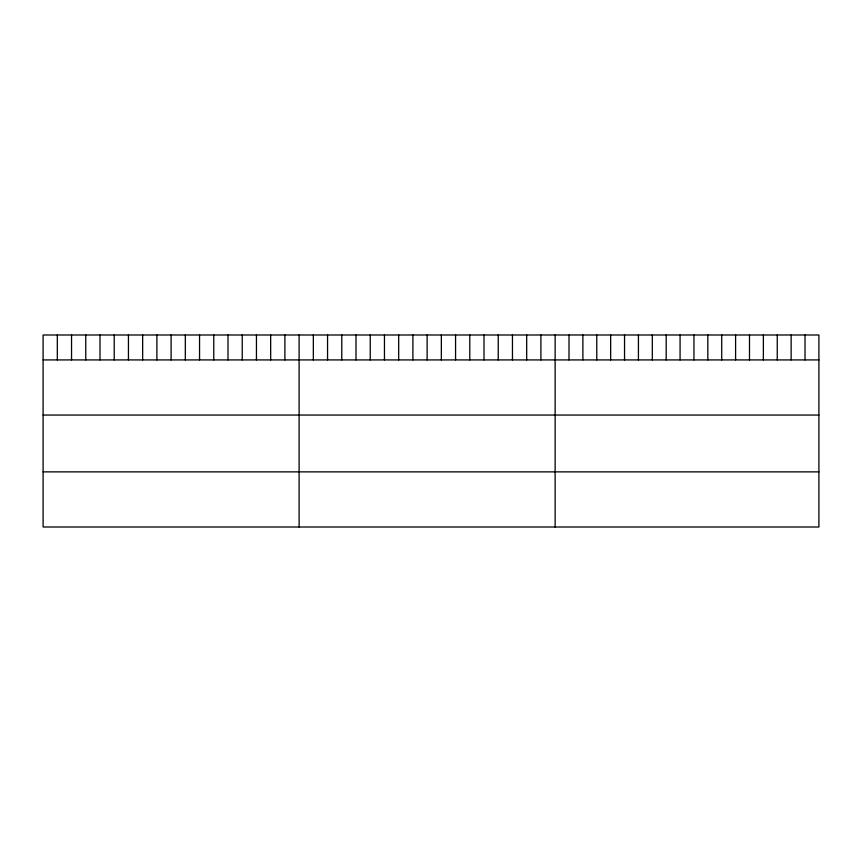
<?xml version="1.0" encoding="UTF-8"?>
<svg xmlns="http://www.w3.org/2000/svg" width="862" height="862" viewBox="0 0 862 862"><rect width="100%" height="100%" fill="white"/><g stroke="black" fill="none" stroke-linecap="round" stroke-linejoin="round"><path stroke-width="1.29" d="M818.9 359.917L818.9 527.005L43.1 527.005L43.1 334.995L818.9 334.995L818.9 359.917L43.1 359.917M43.1 415.053L818.9 415.053M43.1 471.87L818.9 471.87M805.022 334.995L805.022 359.917M791.133 334.995L791.133 359.917M777.255 334.995L777.255 359.917M763.366 334.995L763.366 359.917M749.487 334.995L749.487 359.917M735.598 334.995L735.598 359.917M721.72 334.995L721.72 359.917M707.842 334.995L707.842 359.917M693.953 334.995L693.953 359.917M680.075 334.995L680.075 359.917M666.186 334.995L666.186 359.917M652.308 334.995L652.308 359.917M638.43 334.995L638.43 359.917M624.541 334.995L624.541 359.917M610.662 334.995L610.662 359.917M596.773 334.995L596.773 359.917M582.895 334.995L582.895 359.917M569.006 334.995L569.006 359.917M555.128 334.995L555.128 527.005M540.905 334.995L540.905 359.917M526.682 334.995L526.682 359.917M512.459 334.995L512.459 359.917M498.236 334.995L498.236 359.917M484.013 334.995L484.013 359.917M469.79 334.995L469.79 359.917M455.567 334.995L455.567 359.917M441.344 334.995L441.344 359.917M427.121 334.995L427.121 359.917M412.898 334.995L412.898 359.917M398.675 334.995L398.675 359.917M384.452 334.995L384.452 359.917M370.229 334.995L370.229 359.917M356.006 334.995L356.006 359.917M341.783 334.995L341.783 359.917M327.56 334.995L327.56 359.917M313.337 334.995L313.337 359.917M299.114 334.995L299.114 527.005M284.891 334.995L284.891 359.917M270.668 334.995L270.668 359.917M256.445 334.995L256.445 359.917M242.222 334.995L242.222 359.917M227.999 334.995L227.999 359.917M213.776 334.995L213.776 359.917M199.553 334.995L199.553 359.917M185.33 334.995L185.33 359.917M171.107 334.995L171.107 359.917M156.884 334.995L156.884 359.917M142.661 334.995L142.661 359.917M128.438 334.995L128.438 359.917M114.215 334.995L114.215 359.917M99.992 334.995L99.992 359.917M85.769 334.995L85.769 359.917M71.546 334.995L71.546 359.917M57.323 334.995L57.323 359.917"/></g></svg>
